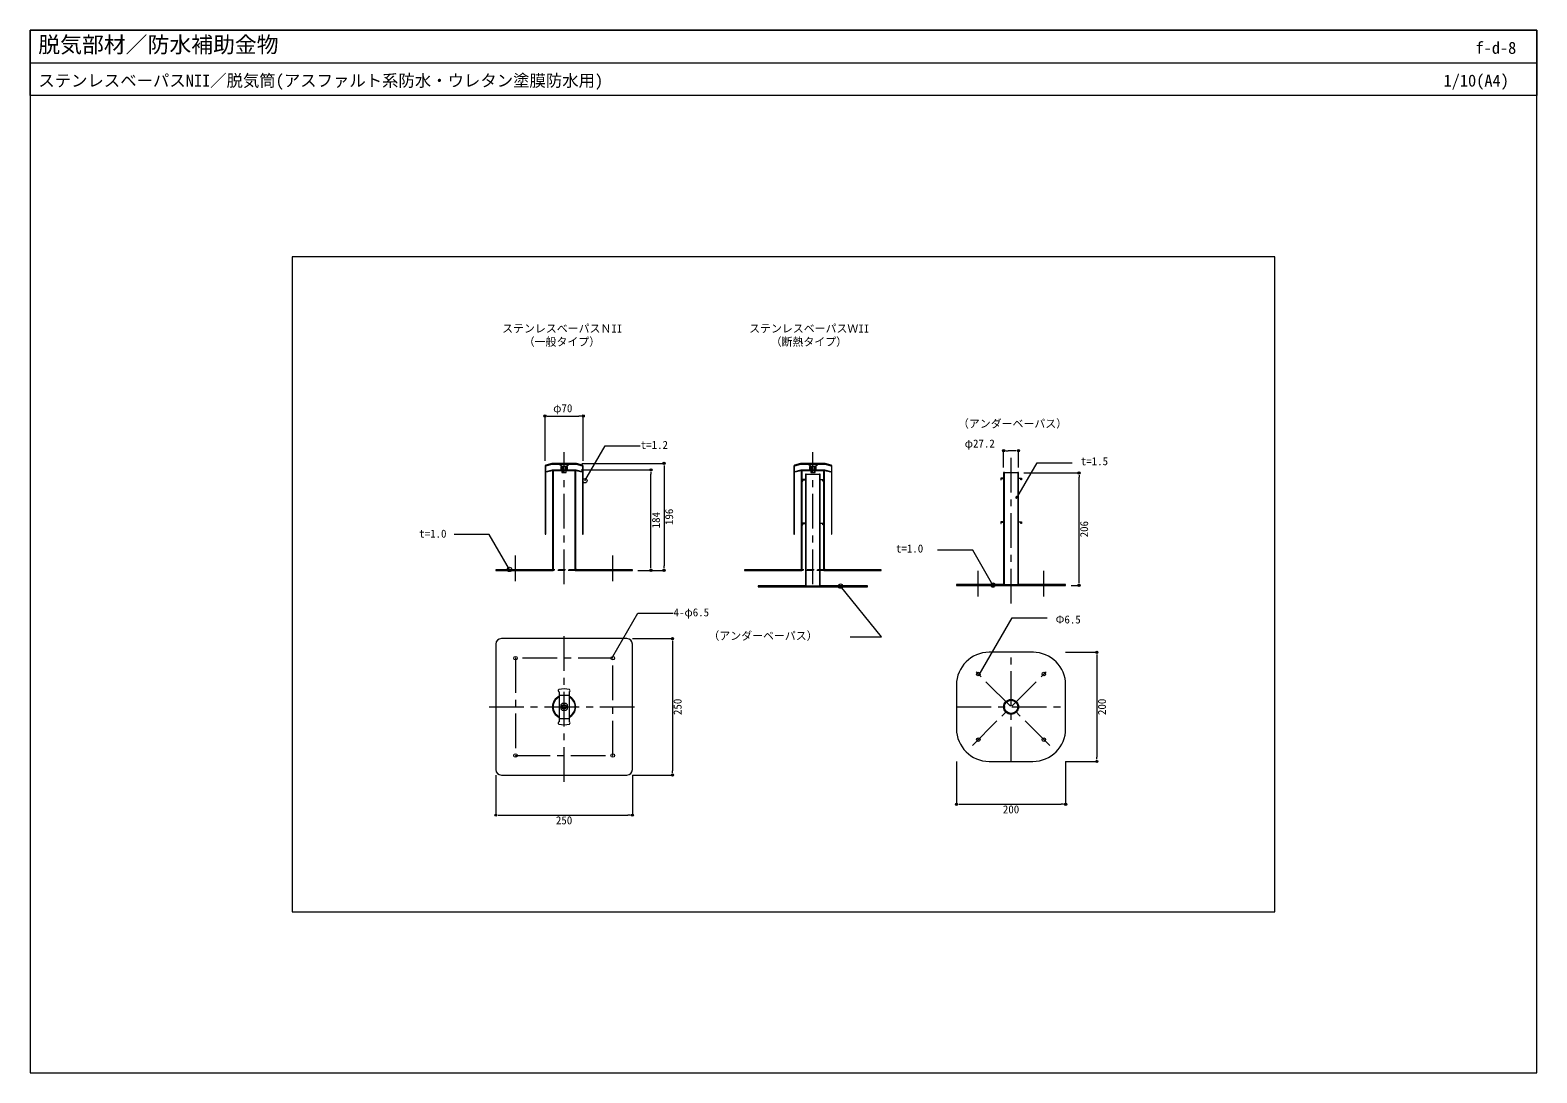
# Model space of a CAD drawing. Units: millimetres, scale not verified. Extents: x -1380 to 1380, y -955 to 955.
import ezdxf
from ezdxf.enums import TextEntityAlignment as Align

# ---------------------------------------------------------------- set-up
doc = ezdxf.new("R2010")
doc.units = ezdxf.units.MM
doc.header["$LTSCALE"] = 2
for name, pattern in [('USER1', [19.05, 12.7, -6.35]), ('USER2', [50.8, 31.75, -6.35, 6.35, -6.35]), ('USER3', [9.525, 6.35, -3.175])]:
    doc.linetypes.add(name, pattern=pattern)
for name, color, linetype, lineweight in [('0-0_0', 7, 'Continuous', 18), ('0-2_MOJI', 7, 'Continuous', 18), ('0-3_sunpo', 7, 'Continuous', 18), ('0-4_KANAMONO', 4, 'Continuous', 18), ('0-5_WAKU', 7, 'Continuous', 18), ('0-6_hososen', 5, 'Continuous', 18), ('0-7_kijun', 1, 'USER2', 18)]:
    doc.layers.add(name, color=color, linetype=linetype, lineweight=lineweight)
doc.styles.add('ＭＳ ゴシック', font='')
doc.styles.get('ＭＳ ゴシック').set_extended_font_data('MS Gothic')

# ---------------------------------------------------------------- blocks, each defined once
blk = doc.blocks.new('_DOT')
at = {"layer": '0-0_0'}
for p, q in [((-0.5, 0), (-1, 0)), ((0.25, 0), (-0.25, 0))]:
    blk.add_line(p, q, dxfattribs=at)
blk.add_circle((0, 0), 0.25, dxfattribs=at)

msp = doc.modelspace()

# ---------------------------------------------------------------- linework, layer by layer
at = {"layer": '0-0_0'}
for p, q in [((-1380.002, 894.988), (1379.998, 894.988)), ((426.569, 96.965), (428.569, 100.429)), ((429.569, 102.161), (431.569, 105.625))]:
    msp.add_line(p, q, dxfattribs=at)
msp.add_lwpolyline([(-900.002, -660.012), (899.998, -660.012), (899.998, 539.988), (-900.002, 539.988)], close=True, dxfattribs=at)
msp.add_arc((427.569, 98.697), 2, 60, 240, dxfattribs=at)
at = {"layer": '0-2_MOJI'}
for p, q in [((179.499, -156.23), (104.528, -63.432)), ((122.379, -156.23), (179.499, -156.23))]:
    msp.add_line(p, q, dxfattribs=at)
for points in [[(-363.745, 129.66), (-326.852, 193.561), (-262.464, 193.561)], [(431.569, 105.625), (464.463, 162.598), (528.851, 162.598)], [(-501.98, -32.927), (-538.873, 30.974), (-603.261, 30.974)], [(383.547, -61.491), (346.654, 2.41), (282.266, 2.41)], [(-312.631, -192.056), (-266.726, -113.213), (-202.338, -113.213)], [(358.372, -225.743), (418.882, -121.653), (483.27, -121.653)]]:
    msp.add_lwpolyline(points, dxfattribs=at)
for centre in [(-363.745, 129.66), (-501.98, -32.927), (104.528, -63.432), (383.547, -61.491)]:
    msp.add_circle(centre, 4, dxfattribs=at)
at = {"layer": '0-3_sunpo'}
for p, q in [((-436.856, 166.201), (-436.856, 248.105)), ((-428.856, 248.105), (-374.856, 248.105)), ((-366.856, 166.201), (-366.856, 248.105)), ((403.265, 153.943), (403.265, 184.566)), ((422.465, 184.566), (411.265, 184.566)), ((430.465, 153.943), (430.465, 184.566)), ((-370.335, 149.443), (-242.849, 149.443)), ((-369.356, 161.443), (-218.842, 161.443)), ((-242.849, -26.557), (-242.849, 141.443)), ((-218.842, 153.443), (-218.842, -26.557)), ((440.465, 143.943), (541.381, 143.943)), ((541.381, -54.057), (541.381, 135.943)), ((-266.856, -34.557), (-218.842, -34.557)), ((-266.856, -34.557), (-242.849, -34.557)), ((526.865, -62.057), (541.381, -62.057)), ((-276.856, -159.557), (-203.328, -159.557)), ((-203.328, -167.557), (-203.328, -401.557)), ((516.865, -184.557), (574.033, -184.557)), ((574.033, -192.557), (574.033, -376.557)), ((316.865, -384.557), (316.865, -463.085)), ((516.865, -384.557), (574.033, -384.557)), ((516.865, -384.557), (516.865, -463.085)), ((-526.856, -409.557), (-526.856, -483.085)), ((-276.856, -409.557), (-276.856, -483.085)), ((-276.856, -409.557), (-203.328, -409.557)), ((324.865, -463.085), (508.865, -463.085)), ((-518.856, -483.085), (-284.856, -483.085))]:
    msp.add_line(p, q, dxfattribs=at)
at = {"layer": '0-4_KANAMONO'}
for p, q in [((-435.656, 31.443), (-435.656, 156.201)), ((-423.206, 147.943), (-423.206, -31.557)), ((-422.006, 147.943), (-422.006, -31.557)), ((-405.856, 155.443), (-410.656, 160.243)), ((-397.856, 155.443), (-405.856, 155.443)), ((-405.406, 149.443), (-405.406, 155.443)), ((-405.106, 155.443), (-405.106, 144.943)), ((-398.606, 155.443), (-398.606, 144.943)), ((-398.306, 149.443), (-398.306, 155.443)), ((-397.856, 155.443), (-393.056, 160.243)), ((-381.706, -31.557), (-381.706, 147.943)), ((-380.506, -31.557), (-380.506, 147.943)), ((20.029, 31.443), (20.029, 156.201)), ((32.479, 147.943), (32.479, -31.557)), ((33.679, 147.943), (33.679, -31.557)), ((41.729, 141.943), (65.929, 141.943)), ((49.829, 155.443), (45.029, 160.243)), ((57.829, 155.443), (49.829, 155.443)), ((50.279, 149.443), (50.279, 155.443)), ((50.579, 155.443), (50.579, 144.943)), ((57.079, 155.443), (57.079, 144.943)), ((57.379, 149.443), (57.379, 155.443)), ((57.829, 155.443), (62.629, 160.243)), ((73.979, -31.557), (73.979, 147.943)), ((75.179, -31.557), (75.179, 147.943)), ((404.765, 144.443), (428.965, 144.443)), ((-423.206, -31.557), (-423.206, -33.557)), ((-422.006, -31.557), (-422.006, -34.557)), ((-381.706, -31.557), (-381.706, -34.557)), ((-380.506, -31.557), (-380.506, -33.557)), ((32.479, -31.557), (32.479, -33.557)), ((33.679, -31.557), (33.679, -34.557)), ((73.979, -31.557), (73.979, -34.557)), ((75.179, -31.557), (75.179, -33.557)), ((-286.856, -159.557), (-516.856, -159.557)), ((-526.856, -169.557), (-526.856, -399.557)), ((-276.856, -399.557), (-276.856, -169.557)), ((457.906, -184.557), (376.865, -184.557)), ((316.865, -244.557), (316.865, -324.557)), ((516.865, -324.557), (516.865, -243.516)), ((-410.856, -256.885), (-410.856, -312.229)), ((-392.856, -256.885), (-392.856, -312.229)), ((376.865, -384.557), (456.865, -384.557)), ((-516.856, -409.557), (-286.856, -409.557))]:
    msp.add_line(p, q, dxfattribs=at)
at = {"layer": '0-4_KANAMONO', "linetype": 'USER3'}
for p, q in [((-380.506, -33.557), (-423.206, -33.557)), ((-381.706, -34.557), (-422.006, -34.557)), ((75.179, -33.557), (32.479, -33.557)), ((73.979, -34.557), (33.679, -34.557))]:
    msp.add_line(p, q, dxfattribs=at)
at = {"layer": '0-4_KANAMONO', "linetype": 'USER1'}
for p, q in [((41.729, -63.057), (65.929, -63.057)), ((41.729, -64.557), (65.929, -64.557)), ((404.765, -60.557), (428.965, -60.557)), ((404.765, -62.057), (428.965, -62.057))]:
    msp.add_line(p, q, dxfattribs=at)
at = {"layer": '0-4_KANAMONO'}
for points in [[(-436.856, 156.201), (-436.856, 31.443), (-435.656, 31.443)], [(-368.45, 158.315), (-379.356, 161.443), (-401.856, 161.443), (-424.356, 161.443), (-435.263, 158.315)], [(-434.932, 157.162), (-424.188, 160.243), (-401.856, 160.243), (-379.525, 160.243), (-368.781, 157.162)], [(-405.856, 155.443), (-405.856, 144.943), (-397.856, 144.943), (-397.856, 155.443)], [(-368.056, 156.201), (-368.056, 31.443), (-366.856, 31.443), (-366.856, 156.201)], [(18.829, 156.201), (18.829, 31.443), (20.029, 31.443)], [(87.236, 158.315), (76.329, 161.443), (53.829, 161.443), (31.329, 161.443), (20.423, 158.315)], [(20.754, 157.162), (31.498, 160.243), (53.829, 160.243), (76.161, 160.243), (86.905, 157.162)], [(49.829, 155.443), (49.829, 144.943), (57.829, 144.943), (57.829, 155.443)], [(87.629, 156.201), (87.629, 31.443), (88.829, 31.443), (88.829, 156.201)], [(-423.206, -33.557), (-526.856, -33.557), (-526.856, -34.557), (-422.006, -34.557)], [(-381.706, -34.557), (-276.856, -34.557), (-276.856, -33.557), (-380.506, -33.557)], [(32.479, -33.557), (-71.171, -33.557), (-71.171, -34.557), (33.679, -34.557)], [(73.979, -34.557), (178.829, -34.557), (178.829, -33.557), (75.179, -33.557)], [(40.229, -63.057), (-46.171, -63.057), (-46.171, -64.557), (40.229, -64.557)], [(67.429, -64.557), (153.829, -64.557), (153.829, -63.057), (67.429, -63.057)], [(403.265, -60.557), (316.865, -60.557), (316.865, -62.057), (403.265, -62.057)], [(430.465, -62.057), (516.865, -62.057), (516.865, -60.557), (430.465, -60.557)]]:
    msp.add_lwpolyline(points, dxfattribs=at)
for points in [[(-434.85, 146.794), (-423.377, 149.443), (-380.335, 149.443), (-368.863, 146.794), (-368.863, 145.255), (-380.506, 147.943), (-423.206, 147.943), (-434.85, 145.255)], [(-395.806, 149.443), (-395.806, 155.443), (-407.906, 155.443), (-407.906, 149.443)], [(20.836, 146.794), (32.308, 149.443), (75.35, 149.443), (86.823, 146.794), (86.823, 145.255), (75.179, 147.943), (32.479, 147.943), (20.836, 145.255)], [(40.229, -64.557), (41.729, -64.557), (41.729, 141.943), (40.229, 141.943)], [(59.879, 149.443), (59.879, 155.443), (47.779, 155.443), (47.779, 149.443)], [(65.929, -64.557), (67.429, -64.557), (67.429, 141.943), (65.929, 141.943)], [(403.265, -62.057), (404.765, -62.057), (404.765, 144.443), (403.265, 144.443)], [(428.965, -62.057), (430.465, -62.057), (430.465, 144.443), (428.965, 144.443)], [(40.129, 131.943), (34.979, 131.943), (34.979, 128.943), (35.679, 128.943), (35.679, 131.243), (40.129, 131.243)], [(67.529, 131.943), (72.679, 131.943), (72.679, 128.943), (71.979, 128.943), (71.979, 131.243), (67.529, 131.243)], [(403.165, 134.443), (398.015, 134.443), (398.015, 131.443), (398.715, 131.443), (398.715, 133.743), (403.165, 133.743)], [(430.565, 134.443), (435.715, 134.443), (435.715, 131.443), (435.015, 131.443), (435.015, 133.743), (430.565, 133.743)], [(40.129, 51.943), (34.979, 51.943), (34.979, 48.943), (35.679, 48.943), (35.679, 51.243), (40.129, 51.243)], [(67.529, 51.943), (72.679, 51.943), (72.679, 48.943), (71.979, 48.943), (71.979, 51.243), (67.529, 51.243)], [(403.165, 54.443), (398.015, 54.443), (398.015, 51.443), (398.715, 51.443), (398.715, 53.743), (403.165, 53.743)], [(430.565, 54.443), (435.715, 54.443), (435.715, 51.443), (435.015, 51.443), (435.015, 53.743), (430.565, 53.743)], [(-405.406, -290.607), (-398.306, -290.607), (-395.806, -288.107), (-395.806, -281.007), (-398.306, -278.507), (-405.406, -278.507), (-407.906, -281.007), (-407.906, -288.107)]]:
    msp.add_lwpolyline(points, close=True, dxfattribs=at)
for centre, radius in [((-490.956, -195.457), 3.25), ((-312.756, -195.457), 3.25), ((356.761, -224.453), 3.25), ((476.969, -224.453), 3.25), ((416.865, -284.557), 13.6), ((416.865, -284.557), 12.1), ((-401.856, -284.557), 4), ((-401.856, -284.557), 3.25), ((356.761, -344.661), 3.25), ((476.969, -344.661), 3.25), ((-490.956, -373.657), 3.25), ((-312.756, -373.657), 3.25)]:
    msp.add_circle(centre, radius, dxfattribs=at)
for centre, radius, start, end in [((-434.656, 156.201), 2.2, 106, 180), ((-434.656, 156.201), 1, 106, 180), ((-369.056, 156.201), 1, 360, 74), ((-369.056, 156.201), 2.2, 360, 74), ((21.029, 156.201), 2.2, 106, 180), ((21.029, 156.201), 1, 106, 180), ((86.629, 156.201), 1, 360, 74), ((86.629, 156.201), 2.2, 360, 74), ((-516.856, -169.557), 10, 90, 180), ((-286.856, -169.557), 10, 0, 90), ((376.865, -244.557), 60, 90, 180), ((456.865, -244.557), 60, 0, 90), ((-401.856, -284.557), 21.35, 114.93221, 245.06779), ((-401.856, -284.557), 20.15, 116.52896, 243.47104), ((-410.856, -254.885), 2, 106.71073, 270), ((-401.856, -284.864), 33.3, 73.28927, 106.71073), ((-392.856, -254.885), 2, 270, 73.28927), ((-401.856, -284.557), 21.35, 294.93221, 65.06779), ((-401.856, -284.557), 20.15, 296.52896, 63.47104), ((-410.856, -314.229), 2, 90, 253.28927), ((-401.856, -284.251), 33.3, 253.28927, 286.71073), ((-392.856, -314.229), 2, 286.71073, 90), ((376.865, -324.557), 60, 180, 270), ((456.865, -324.557), 60, 270, 0), ((-516.856, -399.557), 10, 180, 270), ((-286.856, -399.557), 10, 270, 0)]:
    msp.add_arc(centre, radius, start, end, dxfattribs=at)
at = {"layer": '0-5_WAKU'}
for points in [[(1379.998, 834.988), (-1380.002, 834.988), (-1380.002, 954.988), (1379.998, 954.988)], [(-1380.002, -955.012), (1379.998, -955.012), (1379.998, 954.988), (-1380.002, 954.988)]]:
    msp.add_lwpolyline(points, close=True, dxfattribs=at)
at = {"layer": '0-6_hososen'}
for p, q in [((-405.856, 149.443), (-405.856, 155.443)), ((-405.106, 149.443), (-405.106, 155.443)), ((-404.856, 147.943), (-404.856, 149.443)), ((-398.856, 147.943), (-398.856, 149.443)), ((-398.606, 149.443), (-398.606, 155.443)), ((-397.856, 149.443), (-397.856, 155.443)), ((49.829, 149.443), (49.829, 155.443)), ((50.579, 149.443), (50.579, 155.443)), ((50.829, 147.943), (50.829, 149.443)), ((56.829, 147.943), (56.829, 149.443)), ((57.079, 149.443), (57.079, 155.443)), ((57.829, 149.443), (57.829, 155.443)), ((-410.856, -263.036), (-392.856, -263.036)), ((-410.856, -306.078), (-392.856, -306.078))]:
    msp.add_line(p, q, dxfattribs=at)
at = {"layer": '0-6_hososen', "linetype": 'USER3'}
for p, q in [((-410.856, -263.207), (-392.856, -263.207)), ((-410.856, -305.907), (-392.856, -305.907))]:
    msp.add_line(p, q, dxfattribs=at)
at = {"layer": '0-7_kijun'}
for p, q in [((-401.856, -59.707), (-401.856, 182.093)), ((53.829, -59.707), (53.829, 182.093)), ((416.865, -95.038), (416.865, 181.333)), ((-490.952, -54.433), (-490.952, -7.338)), ((-312.761, -54.433), (-312.761, -7.338)), ((356.761, -82.433), (356.761, -35.338)), ((476.969, -82.433), (476.969, -35.338)), ((-401.856, -422.057), (-401.856, -147.057)), ((416.865, -384.557), (416.865, -184.557)), ((346.154, -355.268), (487.576, -213.847)), ((487.576, -355.268), (346.154, -213.847)), ((-539.356, -284.557), (-264.356, -284.557)), ((316.865, -284.557), (516.865, -284.557))]:
    msp.add_line(p, q, dxfattribs=at)
msp.add_lwpolyline([(-490.956, -373.657), (-312.756, -373.657), (-312.756, -195.457), (-490.956, -195.457)], close=True, dxfattribs=at)

# ---------------------------------------------------------------- block references
at = {"layer": '0-3_sunpo', "xscale": 8, "yscale": 8}
for p, rotation in [((-436.856, 248.105), 180), ((403.265, 184.566), 180), ((-242.849, 149.443), 90), ((-218.842, 161.443), 90), ((541.381, 143.943), 90), ((-242.849, -34.557), 270), ((-218.842, -34.557), 270), ((541.381, -62.057), 270), ((-203.328, -159.557), 90), ((574.033, -184.557), 90), ((574.033, -384.557), 270), ((-203.328, -409.557), 270), ((316.865, -463.085), 180), ((-526.856, -483.085), 180)]:
    msp.add_blockref('_DOT', p, dxfattribs=dict(at, rotation=rotation))
for p in [(-366.856, 248.105), (430.465, 184.566), (516.865, -463.085), (-276.856, -483.085)]:
    msp.add_blockref('_DOT', p, dxfattribs=at)

# ---------------------------------------------------------------- texts
at = {"layer": '0-2_MOJI', "style": 'ＭＳ ゴシック'}
for s, p in [('ステンレスベーパスＮII', (-515.304, 396.683)), ('ステンレスベーパスＷII', (-62.951, 396.683)), ('（一般タイプ）', (-475.867, 372.364)), ('（断熱タイプ）', (-23.515, 372.364)), ('（アンダーベーパス）', (319.532, 222.372)), ('t=1.2', (-261.464, 183.561)), ('t=1.5', (544.623, 153.62)), ('t=1.0', (-667.236, 20.974)), ('t=1.0', (206.058, -6.279)), ('4-φ6.5', (-201.338, -123.213)), ('Φ6.5', (498.522, -136.263)), ('（アンダーベーパス）', (-137.52, -166.23))]:
    msp.add_text(s, height=14.66, dxfattribs=at).set_placement(p, align=Align.BOTTOM_LEFT)
at = {"layer": '0-3_sunpo', "style": 'ＭＳ ゴシック'}
for s, p in [('φ70', (-421.856, 250.729)), ('φ27.2', (331.955, 186.066)), ('200', (401.865, -484.085)), ('250', (-416.856, -504.085))]:
    msp.add_text(s, height=14.66, dxfattribs=at).set_placement(p, align=Align.BOTTOM_LEFT)
for s, p in [('184', (-221.849, 42.443)), ('196', (-197.842, 48.443)), ('206', (562.381, 25.943)), ('250', (-182.328, -299.557)), ('200', (595.033, -299.557))]:
    msp.add_text(s, height=14.66, rotation=90, dxfattribs=at).set_placement(p, align=Align.BOTTOM_LEFT)
at = {"layer": '0-5_WAKU', "style": 'ＭＳ ゴシック'}
for s, height, p in [('脱気部材／防水補助金物', 29.33, (-1365.002, 904.988)), ('f-d-8', 21.99, (1267.536, 904.988)), ('ステンレスベーパスNII／脱気筒(アスファルト系防水・ウレタン塗膜防水用)', 21.99, (-1365.002, 844.988)), ('1/10(A4)', 21.99, (1209.059, 844.988))]:
    msp.add_text(s, height=height, dxfattribs=at).set_placement(p, align=Align.BOTTOM_LEFT)

doc.saveas('drawing.dxf')
